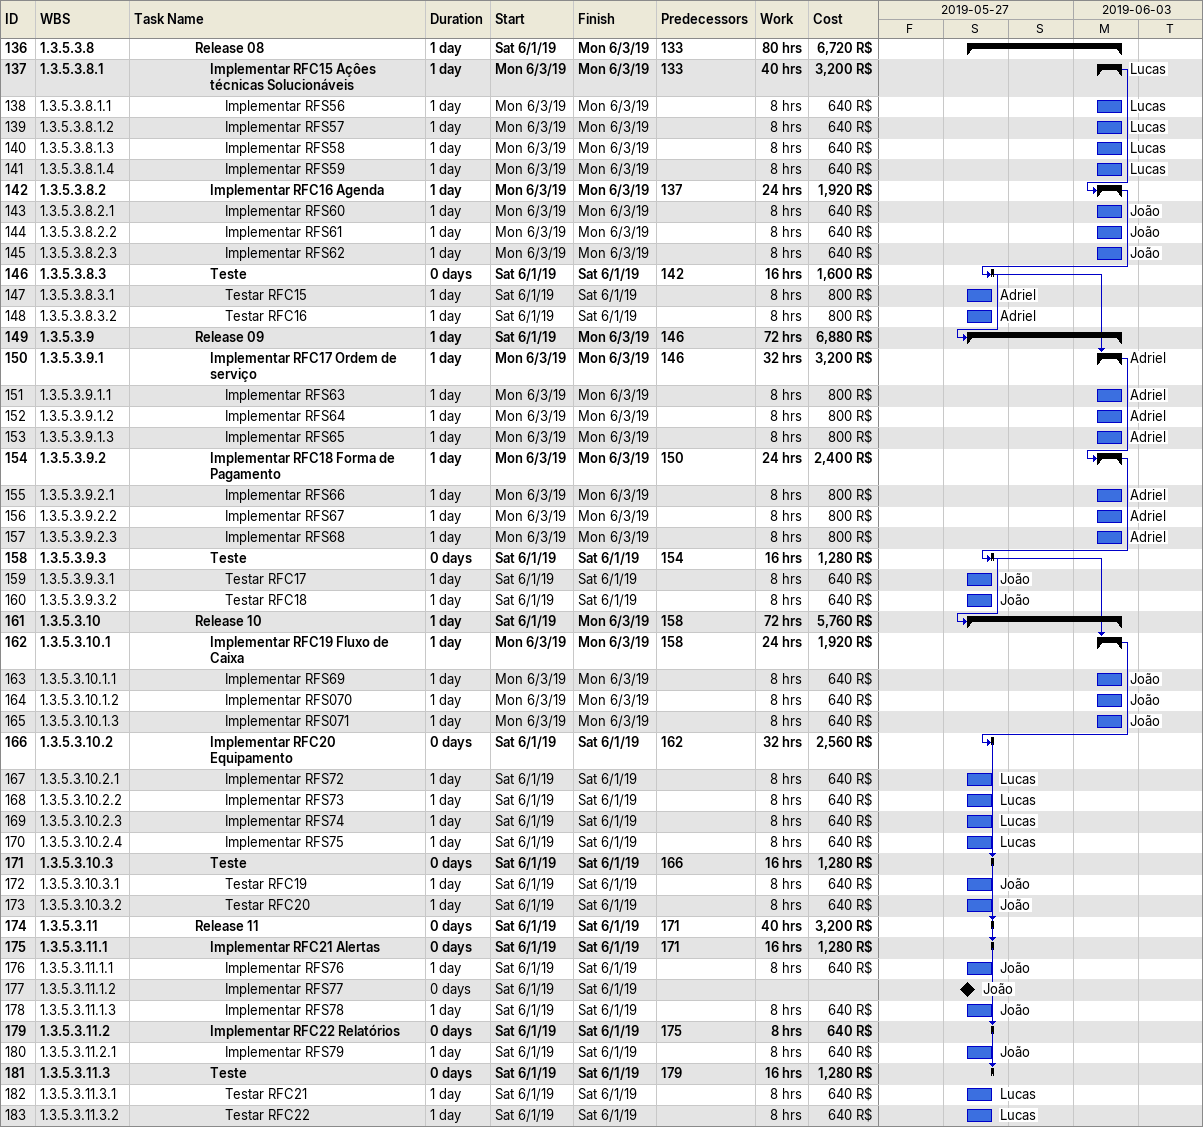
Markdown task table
| ID | WBS | Task | Duration | Start | Finish | Predecessors | Resources | Work (h) | Cost (R$) |
|---|---|---|---|---|---|---|---|---|---|
| 136 | 1.3.5.3.8 | **Release 08** | 1d | 2019-06-01 | 2019-06-03 | 133 |  | 80 | 6720 |
| 137 | 1.3.5.3.8.1 | **Implementar RFC15 Açôes técnicas Solucionáveis** | 1d | 2019-06-03 | 2019-06-03 | 133 | Lucas | 40 | 3200 |
| 138 | 1.3.5.3.8.1.1 | Implementar RFS56 | 1d | 2019-06-03 | 2019-06-03 |  | Lucas | 8 | 640 |
| 139 | 1.3.5.3.8.1.2 | Implementar RFS57 | 1d | 2019-06-03 | 2019-06-03 |  | Lucas | 8 | 640 |
| 140 | 1.3.5.3.8.1.3 | Implementar RFS58 | 1d | 2019-06-03 | 2019-06-03 |  | Lucas | 8 | 640 |
| 141 | 1.3.5.3.8.1.4 | Implementar RFS59 | 1d | 2019-06-03 | 2019-06-03 |  | Lucas | 8 | 640 |
| 142 | 1.3.5.3.8.2 | **Implementar RFC16 Agenda** | 1d | 2019-06-03 | 2019-06-03 | 137 |  | 24 | 1920 |
| 143 | 1.3.5.3.8.2.1 | Implementar RFS60 | 1d | 2019-06-03 | 2019-06-03 |  | João | 8 | 640 |
| 144 | 1.3.5.3.8.2.2 | Implementar RFS61 | 1d | 2019-06-03 | 2019-06-03 |  | João | 8 | 640 |
| 145 | 1.3.5.3.8.2.3 | Implementar RFS62 | 1d | 2019-06-03 | 2019-06-03 |  | João | 8 | 640 |
| 146 | 1.3.5.3.8.3 | **Teste** | 0d | 2019-06-01 | 2019-06-01 | 142 |  | 16 | 1600 |
| 147 | 1.3.5.3.8.3.1 | Testar RFC15 | 1d | 2019-06-01 | 2019-06-01 |  | Adriel | 8 | 800 |
| 148 | 1.3.5.3.8.3.2 | Testar RFC16 | 1d | 2019-06-01 | 2019-06-01 |  | Adriel | 8 | 800 |
| 149 | 1.3.5.3.9 | **Release 09** | 1d | 2019-06-01 | 2019-06-03 | 146 |  | 72 | 6880 |
| 150 | 1.3.5.3.9.1 | **Implementar RFC17 Ordem de serviço** | 1d | 2019-06-03 | 2019-06-03 | 146 | Adriel | 32 | 3200 |
| 151 | 1.3.5.3.9.1.1 | Implementar RFS63 | 1d | 2019-06-03 | 2019-06-03 |  | Adriel | 8 | 800 |
| 152 | 1.3.5.3.9.1.2 | Implementar RFS64 | 1d | 2019-06-03 | 2019-06-03 |  | Adriel | 8 | 800 |
| 153 | 1.3.5.3.9.1.3 | Implementar RFS65 | 1d | 2019-06-03 | 2019-06-03 |  | Adriel | 8 | 800 |
| 154 | 1.3.5.3.9.2 | **Implementar RFC18 Forma de Pagamento** | 1d | 2019-06-03 | 2019-06-03 | 150 |  | 24 | 2400 |
| 155 | 1.3.5.3.9.2.1 | Implementar RFS66 | 1d | 2019-06-03 | 2019-06-03 |  | Adriel | 8 | 800 |
| 156 | 1.3.5.3.9.2.2 | Implementar RFS67 | 1d | 2019-06-03 | 2019-06-03 |  | Adriel | 8 | 800 |
| 157 | 1.3.5.3.9.2.3 | Implementar RFS68 | 1d | 2019-06-03 | 2019-06-03 |  | Adriel | 8 | 800 |
| 158 | 1.3.5.3.9.3 | **Teste** | 0d | 2019-06-01 | 2019-06-01 | 154 |  | 16 | 1280 |
| 159 | 1.3.5.3.9.3.1 | Testar RFC17 | 1d | 2019-06-01 | 2019-06-01 |  | João | 8 | 640 |
| 160 | 1.3.5.3.9.3.2 | Testar RFC18 | 1d | 2019-06-01 | 2019-06-01 |  | João | 8 | 640 |
| 161 | 1.3.5.3.10 | **Release 10** | 1d | 2019-06-01 | 2019-06-03 | 158 |  | 72 | 5760 |
| 162 | 1.3.5.3.10.1 | **Implementar RFC19 Fluxo de Caixa** | 1d | 2019-06-03 | 2019-06-03 | 158 |  | 24 | 1920 |
| 163 | 1.3.5.3.10.1.1 | Implementar RFS69 | 1d | 2019-06-03 | 2019-06-03 |  | João | 8 | 640 |
| 164 | 1.3.5.3.10.1.2 | Implementar RFS070 | 1d | 2019-06-03 | 2019-06-03 |  | João | 8 | 640 |
| 165 | 1.3.5.3.10.1.3 | Implementar RFS071 | 1d | 2019-06-03 | 2019-06-03 |  | João | 8 | 640 |
| 166 | 1.3.5.3.10.2 | **Implementar RFC20 Equipamento** | 0d | 2019-06-01 | 2019-06-01 | 162 |  | 32 | 2560 |
| 167 | 1.3.5.3.10.2.1 | Implementar RFS72 | 1d | 2019-06-01 | 2019-06-01 |  | Lucas | 8 | 640 |
| 168 | 1.3.5.3.10.2.2 | Implementar RFS73 | 1d | 2019-06-01 | 2019-06-01 |  | Lucas | 8 | 640 |
| 169 | 1.3.5.3.10.2.3 | Implementar RFS74 | 1d | 2019-06-01 | 2019-06-01 |  | Lucas | 8 | 640 |
| 170 | 1.3.5.3.10.2.4 | Implementar RFS75 | 1d | 2019-06-01 | 2019-06-01 |  | Lucas | 8 | 640 |
| 171 | 1.3.5.3.10.3 | **Teste** | 0d | 2019-06-01 | 2019-06-01 | 166 |  | 16 | 1280 |
| 172 | 1.3.5.3.10.3.1 | Testar RFC19 | 1d | 2019-06-01 | 2019-06-01 |  | João | 8 | 640 |
| 173 | 1.3.5.3.10.3.2 | Testar RFC20 | 1d | 2019-06-01 | 2019-06-01 |  | João | 8 | 640 |
| 174 | 1.3.5.3.11 | **Release 11** | 0d | 2019-06-01 | 2019-06-01 | 171 |  | 40 | 3200 |
| 175 | 1.3.5.3.11.1 | **Implementar RFC21 Alertas** | 0d | 2019-06-01 | 2019-06-01 | 171 |  | 16 | 1280 |
| 176 | 1.3.5.3.11.1.1 | Implementar RFS76 | 1d | 2019-06-01 | 2019-06-01 |  | João | 8 | 640 |
| 177 | 1.3.5.3.11.1.2 | Implementar RFS77 | 0d | 2019-06-01 | 2019-06-01 |  | João |  |  |
| 178 | 1.3.5.3.11.1.3 | Implementar RFS78 | 1d | 2019-06-01 | 2019-06-01 |  | João | 8 | 640 |
| 179 | 1.3.5.3.11.2 | **Implementar RFC22 Relatórios** | 0d | 2019-06-01 | 2019-06-01 | 175 |  | 8 | 640 |
| 180 | 1.3.5.3.11.2.1 | Implementar RFS79 | 1d | 2019-06-01 | 2019-06-01 |  | João | 8 | 640 |
| 181 | 1.3.5.3.11.3 | **Teste** | 0d | 2019-06-01 | 2019-06-01 | 179 |  | 16 | 1280 |
| 182 | 1.3.5.3.11.3.1 | Testar RFC21 | 1d | 2019-06-01 | 2019-06-01 |  | Lucas | 8 | 640 |
| 183 | 1.3.5.3.11.3.2 | Testar RFC22 | 1d | 2019-06-01 | 2019-06-01 |  | Lucas | 8 | 640 |
